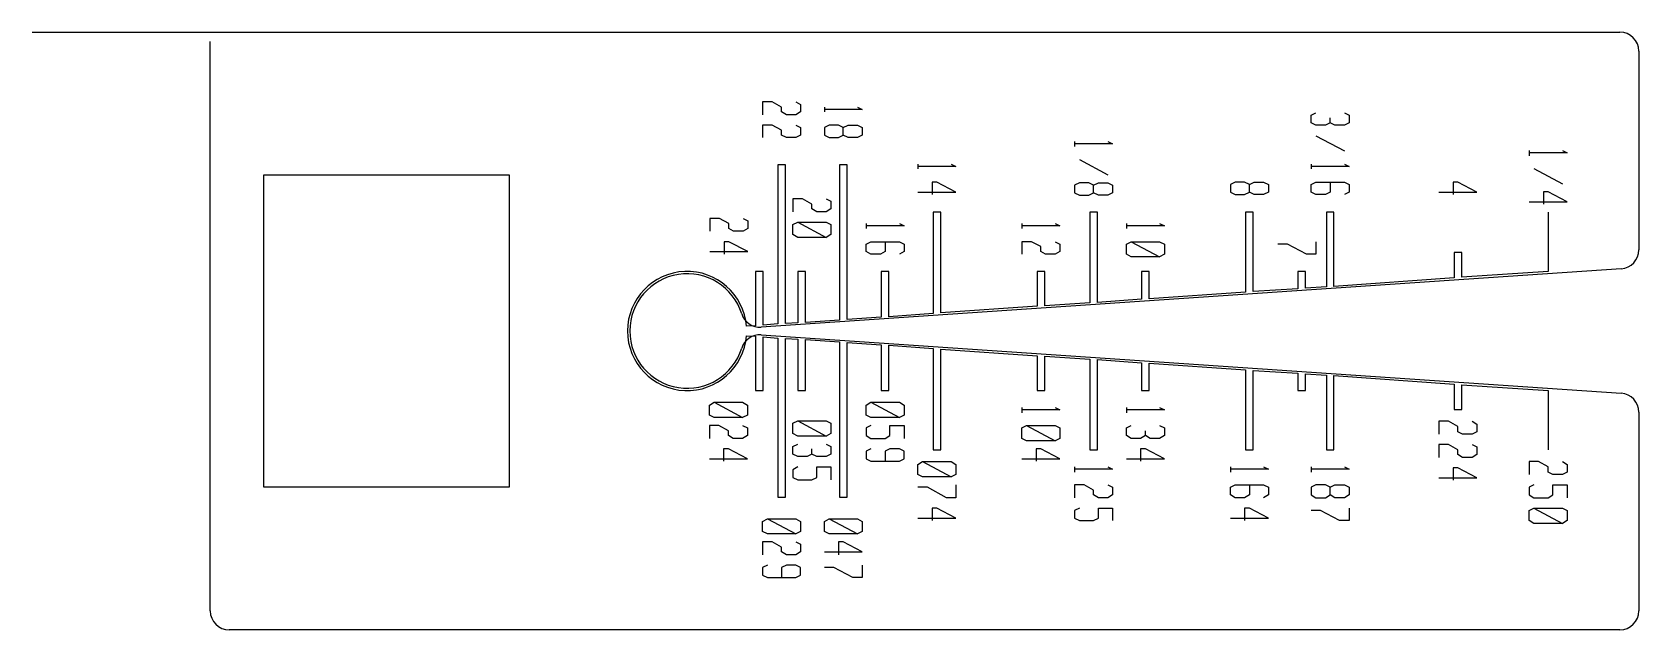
# Model space of a CAD drawing. Extents: x -0.38 to 3, y 0 to 1.25.
import ezdxf

# ---------------------------------------------------------------- set-up
doc = ezdxf.new("R2010")
doc.units = 0
doc.header["$MEASUREMENT"] = 0
doc.layers.add('WHITE', color=7, linetype='CONTINUOUS')

msp = doc.modelspace()

# ---------------------------------------------------------------- linework, layer by layer
at = {"layer": 'WHITE', "linetype": 'Continuous'}
for p, q in [((-0.379, 1.253999), (-0.004, 1.253999)), ((-0.004, 1.253999), (2.963999, 1.253999)), ((-0.004, 0.035999), (-0.004, 1.233999)), ((3.003999, 1.213999), (3.003999, 0.796)), ((1.179, 1.106999), (1.159, 1.106999)), ((1.159, 1.106999), (1.159, 1.08)), ((1.199, 1.095999), (1.179, 1.106999)), ((1.199, 1.085999), (1.199, 1.095999)), ((1.208999, 1.08), (1.199, 1.085999)), ((1.228999, 1.106999), (1.238999, 1.101999)), ((1.238999, 1.085999), (1.228999, 1.08)), ((1.238999, 1.101999), (1.238999, 1.085999)), ((1.289, 1.095999), (1.289, 1.085999)), ((1.368999, 1.090999), (1.289, 1.090999)), ((1.358999, 1.095999), (1.368999, 1.090999)), ((2.313999, 1.078999), (2.323999, 1.083999)), ((2.384, 1.083999), (2.394, 1.078999)), ((1.179, 1.057999), (1.159, 1.057999)), ((1.159, 1.057999), (1.159, 1.031999)), ((1.199, 1.047999), (1.179, 1.057999)), ((1.228999, 1.08), (1.208999, 1.08)), ((1.228999, 1.057999), (1.238999, 1.052999)), ((1.238999, 1.052999), (1.238999, 1.036999)), ((1.299, 1.057999), (1.289, 1.052999)), ((1.289, 1.052999), (1.289, 1.036999)), ((1.319, 1.057999), (1.299, 1.057999)), ((1.328999, 1.052999), (1.319, 1.057999)), ((1.328999, 1.052999), (1.338999, 1.057999)), ((1.328999, 1.036999), (1.328999, 1.052999)), ((1.338999, 1.057999), (1.358999, 1.057999)), ((1.358999, 1.057999), (1.368999, 1.052999)), ((1.368999, 1.052999), (1.368999, 1.036999)), ((2.313999, 1.062999), (2.313999, 1.078999)), ((2.323999, 1.057999), (2.313999, 1.062999)), ((2.344, 1.057999), (2.323999, 1.057999)), ((2.354, 1.062999), (2.344, 1.057999)), ((2.354, 1.062999), (2.354, 1.074)), ((2.364, 1.057999), (2.354, 1.062999)), ((2.384, 1.057999), (2.364, 1.057999)), ((2.394, 1.062999), (2.384, 1.057999)), ((2.394, 1.078999), (2.394, 1.062999)), ((1.199, 1.036999), (1.199, 1.047999)), ((1.208999, 1.031999), (1.199, 1.036999)), ((1.228999, 1.031999), (1.208999, 1.031999)), ((1.238999, 1.036999), (1.228999, 1.031999)), ((1.289, 1.036999), (1.299, 1.031999)), ((1.299, 1.031999), (1.319, 1.031999)), ((1.319, 1.031999), (1.328999, 1.036999)), ((1.338999, 1.031999), (1.328999, 1.036999)), ((1.358999, 1.031999), (1.338999, 1.031999)), ((1.368999, 1.036999), (1.358999, 1.031999)), ((1.815999, 1.024), (1.815999, 1.013)), ((1.896, 1.019), (1.815999, 1.019)), ((1.886, 1.024), (1.896, 1.019)), ((2.323999, 1.036), (2.384, 1.003999)), ((1.825999, 0.986), (1.886, 0.953999)), ((2.773, 1.004999), (2.773, 0.994)), ((2.852999, 1), (2.773, 1)), ((2.842999, 1.004999), (2.852999, 1)), ((0.625999, 0.953), (0.108, 0.953)), ((0.108, 0.953), (0.108, 0.296999)), ((0.625999, 0.296999), (0.625999, 0.953)), ((1.207, 0.975), (1.190999, 0.975)), ((1.190999, 0.975), (1.190999, 0.639999)), ((1.207, 0.640999), (1.207, 0.975)), ((1.337, 0.975), (1.320999, 0.975)), ((1.320999, 0.975), (1.320999, 0.648)), ((1.337, 0.648999), (1.337, 0.975)), ((1.485999, 0.976), (1.485999, 0.966)), ((1.565999, 0.971), (1.485999, 0.971)), ((1.555999, 0.976), (1.565999, 0.971)), ((2.313999, 0.976), (2.313999, 0.966)), ((2.394, 0.971), (2.313999, 0.971)), ((2.384, 0.976), (2.394, 0.971)), ((2.782999, 0.967), (2.842999, 0.935)), ((1.485999, 0.916999), (1.565999, 0.916999)), ((1.526, 0.938), (1.516, 0.938)), ((1.516, 0.938), (1.516, 0.912)), ((1.565999, 0.916999), (1.526, 0.938)), ((1.825999, 0.936999), (1.815999, 0.931999)), ((1.815999, 0.931999), (1.815999, 0.916)), ((1.815999, 0.916), (1.825999, 0.911)), ((1.845999, 0.936999), (1.825999, 0.936999)), ((1.855999, 0.931999), (1.845999, 0.936999)), ((1.845999, 0.911), (1.855999, 0.916)), ((1.855999, 0.931999), (1.866, 0.936999)), ((1.855999, 0.916), (1.855999, 0.931999)), ((1.866, 0.911), (1.855999, 0.916)), ((1.866, 0.936999), (1.886, 0.936999)), ((1.886, 0.936999), (1.896, 0.931999)), ((1.896, 0.916), (1.886, 0.911)), ((1.896, 0.931999), (1.896, 0.916)), ((2.154, 0.938), (2.144, 0.933)), ((2.144, 0.933), (2.144, 0.916999)), ((2.144, 0.916999), (2.154, 0.912)), ((2.174, 0.938), (2.154, 0.938)), ((2.184, 0.933), (2.174, 0.938)), ((2.174, 0.912), (2.184, 0.916999)), ((2.184, 0.933), (2.194, 0.938)), ((2.184, 0.916999), (2.184, 0.933)), ((2.194, 0.912), (2.184, 0.916999)), ((2.194, 0.938), (2.213999, 0.938)), ((2.213999, 0.938), (2.223999, 0.933)), ((2.223999, 0.916999), (2.213999, 0.912)), ((2.223999, 0.933), (2.223999, 0.916999)), ((2.313999, 0.933), (2.323999, 0.938)), ((2.313999, 0.916999), (2.313999, 0.933)), ((2.323999, 0.912), (2.313999, 0.916999)), ((2.323999, 0.938), (2.384, 0.938)), ((2.354, 0.916999), (2.344, 0.912)), ((2.354, 0.938), (2.354, 0.916999)), ((2.384, 0.938), (2.394, 0.933)), ((2.394, 0.916999), (2.384, 0.912)), ((2.394, 0.933), (2.394, 0.916999)), ((2.582999, 0.916999), (2.663, 0.916999)), ((2.622999, 0.938), (2.612999, 0.938)), ((2.612999, 0.938), (2.612999, 0.912)), ((2.663, 0.916999), (2.622999, 0.938)), ((2.812999, 0.917999), (2.802999, 0.917999)), ((2.802999, 0.917999), (2.802999, 0.892)), ((2.852999, 0.897), (2.812999, 0.917999)), ((1.243, 0.902999), (1.223, 0.902999)), ((1.223, 0.902999), (1.223, 0.875999)), ((1.263, 0.892), (1.243, 0.902999)), ((1.263, 0.882), (1.263, 0.892)), ((1.273, 0.875999), (1.263, 0.882)), ((1.292999, 0.902999), (1.302999, 0.898)), ((1.302999, 0.882), (1.292999, 0.875999)), ((1.302999, 0.898), (1.302999, 0.882)), ((1.825999, 0.911), (1.845999, 0.911)), ((1.886, 0.911), (1.866, 0.911)), ((2.154, 0.912), (2.174, 0.912)), ((2.213999, 0.912), (2.194, 0.912)), ((2.344, 0.912), (2.323999, 0.912)), ((2.773, 0.897), (2.852999, 0.897)), ((1.067999, 0.861999), (1.047999, 0.861999)), ((1.047999, 0.861999), (1.047999, 0.834999)), ((1.088, 0.851), (1.067999, 0.861999)), ((1.088, 0.841), (1.088, 0.851)), ((1.118, 0.861999), (1.128, 0.856999)), ((1.128, 0.856999), (1.128, 0.841)), ((1.223, 0.848999), (1.233, 0.853999)), ((1.223, 0.828), (1.223, 0.848999)), ((1.233, 0.853999), (1.292999, 0.822)), ((1.233, 0.853999), (1.292999, 0.853999)), ((1.292999, 0.875999), (1.273, 0.875999)), ((1.292999, 0.853999), (1.302999, 0.848999)), ((1.302999, 0.848999), (1.302999, 0.828)), ((1.376999, 0.851), (1.376999, 0.841)), ((1.457, 0.846), (1.376999, 0.846)), ((1.447, 0.851), (1.457, 0.846)), ((1.534, 0.875), (1.518, 0.875)), ((1.518, 0.875), (1.518, 0.662)), ((1.534, 0.662999), (1.534, 0.875)), ((1.705, 0.851), (1.705, 0.841)), ((1.784999, 0.846), (1.705, 0.846)), ((1.774999, 0.851), (1.784999, 0.846)), ((1.863999, 0.875), (1.848, 0.875)), ((1.848, 0.875), (1.848, 0.684)), ((1.863999, 0.685), (1.863999, 0.875)), ((1.924999, 0.851), (1.924999, 0.841)), ((2.005, 0.846), (1.924999, 0.846)), ((1.995, 0.851), (2.005, 0.846)), ((2.191999, 0.875), (2.176, 0.875)), ((2.176, 0.875), (2.176, 0.707)), ((2.191999, 0.708), (2.191999, 0.875)), ((2.361999, 0.875), (2.345999, 0.875)), ((2.345999, 0.875), (2.345999, 0.717999)), ((2.361999, 0.718999), (2.361999, 0.875)), ((2.812999, 0.875), (2.812999, 0.75)), ((1.088, 0.813), (1.077999, 0.813)), ((1.077999, 0.813), (1.077999, 0.787)), ((1.098, 0.834999), (1.088, 0.841)), ((1.128, 0.791999), (1.088, 0.813)), ((1.118, 0.834999), (1.098, 0.834999)), ((1.128, 0.841), (1.118, 0.834999)), ((1.233, 0.822), (1.223, 0.828)), ((1.292999, 0.822), (1.233, 0.822)), ((1.302999, 0.828), (1.292999, 0.822)), ((1.376999, 0.808), (1.386999, 0.813)), ((1.386999, 0.813), (1.447, 0.813)), ((1.417, 0.813), (1.417, 0.791999)), ((1.447, 0.813), (1.457, 0.808)), ((1.725, 0.813), (1.705, 0.813)), ((1.705, 0.813), (1.705, 0.787)), ((1.745, 0.802999), (1.725, 0.813)), ((1.774999, 0.813), (1.784999, 0.808)), ((1.924999, 0.808), (1.934999, 0.813)), ((1.934999, 0.813), (1.995, 0.781)), ((1.934999, 0.813), (1.995, 0.813)), ((1.995, 0.813), (2.005, 0.808)), ((2.323999, 0.813), (2.323999, 0.787)), ((1.047999, 0.791999), (1.128, 0.791999)), ((1.376999, 0.791999), (1.376999, 0.808)), ((1.386999, 0.787), (1.376999, 0.791999)), ((1.406999, 0.787), (1.386999, 0.787)), ((1.417, 0.791999), (1.406999, 0.787)), ((1.457, 0.791999), (1.447, 0.787)), ((1.457, 0.808), (1.457, 0.791999)), ((1.745, 0.791999), (1.745, 0.802999)), ((1.754999, 0.787), (1.745, 0.791999)), ((1.774999, 0.787), (1.754999, 0.787)), ((1.784999, 0.791999), (1.774999, 0.787)), ((1.784999, 0.808), (1.784999, 0.791999)), ((1.924999, 0.787), (1.924999, 0.808)), ((1.934999, 0.781), (1.924999, 0.787)), ((1.995, 0.781), (1.934999, 0.781)), ((2.005, 0.787), (1.995, 0.781)), ((2.005, 0.808), (2.005, 0.787)), ((2.263999, 0.808), (2.243999, 0.808)), ((2.303999, 0.787), (2.263999, 0.808)), ((2.323999, 0.787), (2.303999, 0.787)), ((2.631, 0.79), (2.615, 0.79)), ((2.615, 0.79), (2.615, 0.736999)), ((2.631, 0.737999), (2.631, 0.79)), ((1.159999, 0.75), (1.144, 0.75)), ((1.144, 0.75), (1.144, 0.635999)), ((2.967, 0.755999), (1.156, 0.633)), ((1.159999, 0.637), (1.159999, 0.75)), ((1.248999, 0.75), (1.233, 0.75)), ((1.233, 0.75), (1.233, 0.642)), ((1.248999, 0.643), (1.248999, 0.75)), ((1.424999, 0.75), (1.409, 0.75)), ((1.409, 0.75), (1.409, 0.653999)), ((1.424999, 0.654999), (1.424999, 0.75)), ((1.753, 0.75), (1.736999, 0.75)), ((1.736999, 0.75), (1.736999, 0.676999)), ((1.753, 0.677999), (1.753, 0.75)), ((1.973, 0.75), (1.957, 0.75)), ((1.957, 0.75), (1.957, 0.691999)), ((1.973, 0.693), (1.973, 0.75)), ((2.302, 0.75), (2.286, 0.75)), ((2.286, 0.75), (2.286, 0.713999)), ((2.302, 0.714999), (2.302, 0.75)), ((2.812999, 0.75), (2.631, 0.737999)), ((2.286, 0.713999), (2.191999, 0.708)), ((2.345999, 0.717999), (2.302, 0.714999)), ((2.615, 0.736999), (2.361999, 0.718999)), ((1.736999, 0.676999), (1.534, 0.662999)), ((1.848, 0.684), (1.753, 0.677999)), ((1.957, 0.691999), (1.863999, 0.685)), ((2.176, 0.707), (1.973, 0.693)), ((1.320999, 0.648), (1.248999, 0.643)), ((1.409, 0.653999), (1.337, 0.648999)), ((1.518, 0.662), (1.424999, 0.654999)), ((1.144, 0.635999), (1.125, 0.634999)), ((1.125, 0.615), (1.144, 0.614)), ((1.144, 0.614), (1.144, 0.5)), ((1.156, 0.616999), (2.967, 0.493999)), ((1.190999, 0.639999), (1.159999, 0.637)), ((1.159999, 0.5), (1.159999, 0.612999)), ((1.159999, 0.612999), (1.190999, 0.61)), ((1.190999, 0.61), (1.190999, 0.275)), ((1.233, 0.642), (1.207, 0.640999)), ((1.207, 0.275), (1.207, 0.609)), ((1.207, 0.609), (1.233, 0.607999)), ((1.233, 0.607999), (1.233, 0.5)), ((1.248999, 0.5), (1.248999, 0.606999)), ((1.248999, 0.606999), (1.320999, 0.601999)), ((1.320999, 0.601999), (1.320999, 0.275)), ((1.337, 0.275), (1.337, 0.601)), ((1.337, 0.601), (1.409, 0.596)), ((1.409, 0.596), (1.409, 0.5)), ((1.424999, 0.5), (1.424999, 0.595)), ((1.424999, 0.595), (1.518, 0.587999)), ((1.518, 0.587999), (1.518, 0.375)), ((1.534, 0.375), (1.534, 0.587)), ((1.534, 0.587), (1.736999, 0.573)), ((1.736999, 0.573), (1.736999, 0.5)), ((1.753, 0.5), (1.753, 0.572)), ((1.753, 0.572), (1.848, 0.565999)), ((1.848, 0.565999), (1.848, 0.375)), ((1.863999, 0.375), (1.863999, 0.564999)), ((1.863999, 0.564999), (1.957, 0.558)), ((1.957, 0.558), (1.957, 0.5)), ((1.973, 0.5), (1.973, 0.556999)), ((1.973, 0.556999), (2.176, 0.542999)), ((2.176, 0.542999), (2.176, 0.375)), ((2.191999, 0.375), (2.191999, 0.541999)), ((2.191999, 0.541999), (2.286, 0.536)), ((2.286, 0.536), (2.286, 0.5)), ((2.302, 0.5), (2.302, 0.535)), ((2.302, 0.535), (2.345999, 0.532)), ((2.345999, 0.532), (2.345999, 0.375)), ((2.361999, 0.375), (2.361999, 0.531)), ((2.361999, 0.531), (2.615, 0.513)), ((2.615, 0.513), (2.615, 0.46)), ((2.631, 0.46), (2.631, 0.512)), ((2.631, 0.512), (2.812999, 0.5)), ((1.047, 0.469), (1.057, 0.474999)), ((1.057, 0.474999), (1.116999, 0.442999)), ((1.057, 0.474999), (1.116999, 0.474999)), ((1.116999, 0.474999), (1.126999, 0.469)), ((1.144, 0.5), (1.159999, 0.5)), ((1.233, 0.5), (1.248999, 0.5)), ((1.376999, 0.469), (1.386999, 0.474999)), ((1.386999, 0.474999), (1.447, 0.442999)), ((1.386999, 0.474999), (1.447, 0.474999)), ((1.409, 0.5), (1.424999, 0.5)), ((1.447, 0.474999), (1.457, 0.469)), ((1.736999, 0.5), (1.753, 0.5)), ((1.957, 0.5), (1.973, 0.5)), ((2.286, 0.5), (2.302, 0.5)), ((2.812999, 0.5), (2.812999, 0.375)), ((1.047, 0.448), (1.047, 0.469)), ((1.057, 0.442999), (1.047, 0.448)), ((1.116999, 0.442999), (1.057, 0.442999)), ((1.126999, 0.448), (1.116999, 0.442999)), ((1.126999, 0.469), (1.126999, 0.448)), ((1.376999, 0.448), (1.376999, 0.469)), ((1.386999, 0.442999), (1.376999, 0.448)), ((1.447, 0.442999), (1.386999, 0.442999)), ((1.457, 0.448), (1.447, 0.442999)), ((1.457, 0.469), (1.457, 0.448)), ((1.705, 0.463999), (1.705, 0.453)), ((1.784999, 0.458999), (1.705, 0.458999)), ((1.774999, 0.463999), (1.784999, 0.458999)), ((1.924999, 0.463999), (1.924999, 0.453)), ((2.005, 0.458999), (1.924999, 0.458999)), ((1.995, 0.463999), (2.005, 0.458999)), ((2.615, 0.46), (2.631, 0.46)), ((3.003999, 0.453999), (3.003999, 0.035999)), ((1.067, 0.425999), (1.047, 0.425999)), ((1.047, 0.425999), (1.047, 0.398999)), ((1.087, 0.414999), (1.067, 0.425999)), ((1.087, 0.405), (1.087, 0.414999)), ((1.116999, 0.425999), (1.126999, 0.421)), ((1.126999, 0.421), (1.126999, 0.405)), ((1.223, 0.430999), (1.233, 0.435999)), ((1.223, 0.409), (1.223, 0.430999)), ((1.233, 0.404), (1.223, 0.409)), ((1.233, 0.435999), (1.292999, 0.404)), ((1.233, 0.435999), (1.292999, 0.435999)), ((1.292999, 0.435999), (1.302999, 0.430999)), ((1.302999, 0.409), (1.292999, 0.404)), ((1.302999, 0.430999), (1.302999, 0.409)), ((1.386999, 0.425999), (1.376999, 0.421)), ((1.376999, 0.421), (1.376999, 0.405)), ((1.427, 0.405), (1.427, 0.425999)), ((1.427, 0.425999), (1.457, 0.425999)), ((1.457, 0.425999), (1.457, 0.398999)), ((1.705, 0.421), (1.715, 0.425999)), ((1.705, 0.398999), (1.705, 0.421)), ((1.715, 0.425999), (1.774999, 0.393999)), ((1.715, 0.425999), (1.774999, 0.425999)), ((1.774999, 0.425999), (1.784999, 0.421)), ((1.784999, 0.421), (1.784999, 0.398999)), ((1.924999, 0.421), (1.934999, 0.425999)), ((1.924999, 0.405), (1.924999, 0.421)), ((1.965, 0.405), (1.965, 0.414999)), ((1.995, 0.425999), (2.005, 0.421)), ((2.005, 0.421), (2.005, 0.405)), ((2.602999, 0.435), (2.582999, 0.435)), ((2.582999, 0.435), (2.582999, 0.407999)), ((2.622999, 0.423999), (2.602999, 0.435)), ((2.622999, 0.412999), (2.622999, 0.423999)), ((2.632999, 0.407999), (2.622999, 0.412999)), ((2.653, 0.407999), (2.632999, 0.407999)), ((2.653, 0.435), (2.663, 0.428999)), ((2.663, 0.412999), (2.653, 0.407999)), ((2.663, 0.428999), (2.663, 0.412999)), ((1.087, 0.377), (1.077, 0.377)), ((1.077, 0.377), (1.077, 0.351)), ((1.097, 0.398999), (1.087, 0.405)), ((1.126999, 0.356), (1.087, 0.377)), ((1.116999, 0.398999), (1.097, 0.398999)), ((1.126999, 0.405), (1.116999, 0.398999)), ((1.223, 0.381999), (1.233, 0.386999)), ((1.223, 0.365999), (1.223, 0.381999)), ((1.292999, 0.404), (1.233, 0.404)), ((1.263, 0.365999), (1.263, 0.377)), ((1.292999, 0.386999), (1.302999, 0.381999)), ((1.302999, 0.381999), (1.302999, 0.365999)), ((1.376999, 0.405), (1.386999, 0.398999)), ((1.386999, 0.377), (1.376999, 0.372)), ((1.386999, 0.398999), (1.417, 0.398999)), ((1.417, 0.398999), (1.427, 0.405)), ((1.427, 0.377), (1.417, 0.372)), ((1.447, 0.377), (1.427, 0.377)), ((1.457, 0.372), (1.447, 0.377)), ((1.518, 0.375), (1.534, 0.375)), ((1.715, 0.393999), (1.705, 0.398999)), ((1.774999, 0.393999), (1.715, 0.393999)), ((1.745, 0.377), (1.735, 0.377)), ((1.735, 0.377), (1.735, 0.351)), ((1.784999, 0.356), (1.745, 0.377)), ((1.784999, 0.398999), (1.774999, 0.393999)), ((1.848, 0.375), (1.863999, 0.375)), ((1.934999, 0.398999), (1.924999, 0.405)), ((1.955, 0.398999), (1.934999, 0.398999)), ((1.965, 0.405), (1.955, 0.398999)), ((1.965, 0.377), (1.955, 0.377)), ((1.955, 0.377), (1.955, 0.351)), ((1.975, 0.398999), (1.965, 0.405)), ((2.005, 0.356), (1.965, 0.377)), ((1.995, 0.398999), (1.975, 0.398999)), ((2.005, 0.405), (1.995, 0.398999)), ((2.176, 0.375), (2.191999, 0.375)), ((2.345999, 0.375), (2.361999, 0.375)), ((2.602999, 0.386), (2.582999, 0.386)), ((2.582999, 0.386), (2.582999, 0.358999)), ((2.622999, 0.375), (2.602999, 0.386)), ((2.622999, 0.365), (2.622999, 0.375)), ((2.653, 0.386), (2.663, 0.381)), ((2.663, 0.381), (2.663, 0.365)), ((1.047, 0.356), (1.126999, 0.356)), ((1.233, 0.361), (1.223, 0.365999)), ((1.233, 0.338999), (1.223, 0.333)), ((1.253, 0.361), (1.233, 0.361)), ((1.263, 0.365999), (1.253, 0.361)), ((1.273, 0.361), (1.263, 0.365999)), ((1.292999, 0.361), (1.273, 0.361)), ((1.273, 0.317), (1.273, 0.338999)), ((1.273, 0.338999), (1.302999, 0.338999)), ((1.302999, 0.365999), (1.292999, 0.361)), ((1.302999, 0.338999), (1.302999, 0.312)), ((1.376999, 0.372), (1.376999, 0.356)), ((1.376999, 0.356), (1.386999, 0.351)), ((1.386999, 0.351), (1.447, 0.351)), ((1.417, 0.372), (1.417, 0.351)), ((1.447, 0.351), (1.457, 0.356)), ((1.457, 0.356), (1.457, 0.372)), ((1.485999, 0.344), (1.496, 0.349999)), ((1.485999, 0.323), (1.485999, 0.344)), ((1.496, 0.349999), (1.555999, 0.317999)), ((1.496, 0.349999), (1.555999, 0.349999)), ((1.555999, 0.349999), (1.565999, 0.344)), ((1.565999, 0.344), (1.565999, 0.323)), ((1.705, 0.356), (1.784999, 0.356)), ((1.815999, 0.338999), (1.815999, 0.328)), ((1.886, 0.338999), (1.896, 0.333999)), ((1.924999, 0.356), (2.005, 0.356)), ((2.144, 0.338999), (2.144, 0.328)), ((2.213999, 0.338999), (2.223999, 0.333999)), ((2.313999, 0.338999), (2.313999, 0.328)), ((2.384, 0.338999), (2.394, 0.333999)), ((2.632999, 0.358999), (2.622999, 0.365)), ((2.653, 0.358999), (2.632999, 0.358999)), ((2.663, 0.365), (2.653, 0.358999)), ((2.792999, 0.349999), (2.773, 0.349999)), ((2.773, 0.349999), (2.773, 0.323)), ((2.812999, 0.338999), (2.792999, 0.349999)), ((2.812999, 0.328), (2.812999, 0.338999)), ((2.842999, 0.349999), (2.852999, 0.344)), ((2.852999, 0.344), (2.852999, 0.328)), ((1.223, 0.333), (1.223, 0.317)), ((1.223, 0.317), (1.233, 0.312)), ((1.233, 0.312), (1.263, 0.312)), ((1.263, 0.312), (1.273, 0.317)), ((1.496, 0.317999), (1.485999, 0.323)), ((1.555999, 0.317999), (1.496, 0.317999)), ((1.565999, 0.323), (1.555999, 0.317999)), ((1.896, 0.333999), (1.815999, 0.333999)), ((2.223999, 0.333999), (2.144, 0.333999)), ((2.394, 0.333999), (2.313999, 0.333999)), ((2.582999, 0.316), (2.663, 0.316)), ((2.622999, 0.337), (2.612999, 0.337)), ((2.612999, 0.337), (2.612999, 0.310999)), ((2.663, 0.316), (2.622999, 0.337)), ((2.822999, 0.323), (2.812999, 0.328)), ((2.842999, 0.323), (2.822999, 0.323)), ((2.852999, 0.328), (2.842999, 0.323)), ((0.108, 0.296999), (0.625999, 0.296999)), ((1.190999, 0.275), (1.207, 0.275)), ((1.320999, 0.275), (1.337, 0.275)), ((1.506, 0.296), (1.485999, 0.296)), ((1.546, 0.273999), (1.506, 0.296)), ((1.565999, 0.273999), (1.546, 0.273999)), ((1.565999, 0.300999), (1.565999, 0.273999)), ((1.835999, 0.300999), (1.815999, 0.300999)), ((1.815999, 0.300999), (1.815999, 0.273999)), ((1.855999, 0.289999), (1.835999, 0.300999)), ((1.855999, 0.28), (1.855999, 0.289999)), ((1.866, 0.273999), (1.855999, 0.28)), ((1.886, 0.273999), (1.866, 0.273999)), ((1.886, 0.300999), (1.896, 0.296)), ((1.896, 0.28), (1.886, 0.273999)), ((1.896, 0.296), (1.896, 0.28)), ((2.144, 0.296), (2.154, 0.300999)), ((2.144, 0.28), (2.144, 0.296)), ((2.154, 0.273999), (2.144, 0.28)), ((2.154, 0.300999), (2.213999, 0.300999)), ((2.174, 0.273999), (2.154, 0.273999)), ((2.184, 0.28), (2.174, 0.273999)), ((2.184, 0.300999), (2.184, 0.28)), ((2.213999, 0.300999), (2.223999, 0.296)), ((2.223999, 0.28), (2.213999, 0.273999)), ((2.223999, 0.296), (2.223999, 0.28)), ((2.323999, 0.300999), (2.313999, 0.296)), ((2.313999, 0.296), (2.313999, 0.28)), ((2.313999, 0.28), (2.323999, 0.273999)), ((2.344, 0.300999), (2.323999, 0.300999)), ((2.323999, 0.273999), (2.344, 0.273999)), ((2.354, 0.296), (2.344, 0.300999)), ((2.344, 0.273999), (2.354, 0.28)), ((2.354, 0.296), (2.364, 0.300999)), ((2.354, 0.28), (2.354, 0.296)), ((2.364, 0.273999), (2.354, 0.28)), ((2.364, 0.300999), (2.384, 0.300999)), ((2.384, 0.273999), (2.364, 0.273999)), ((2.384, 0.300999), (2.394, 0.296)), ((2.394, 0.28), (2.384, 0.273999)), ((2.394, 0.296), (2.394, 0.28)), ((2.782999, 0.300999), (2.773, 0.296)), ((2.773, 0.296), (2.773, 0.28)), ((2.773, 0.28), (2.782999, 0.273999)), ((2.782999, 0.273999), (2.812999, 0.273999)), ((2.812999, 0.273999), (2.822999, 0.28)), ((2.822999, 0.28), (2.822999, 0.300999)), ((2.822999, 0.300999), (2.852999, 0.300999)), ((2.852999, 0.300999), (2.852999, 0.273999)), ((1.526, 0.252), (1.516, 0.252)), ((1.516, 0.252), (1.516, 0.225999)), ((1.565999, 0.231), (1.526, 0.252)), ((1.825999, 0.252), (1.815999, 0.246999)), ((1.815999, 0.246999), (1.815999, 0.231)), ((1.866, 0.231), (1.866, 0.252)), ((1.866, 0.252), (1.896, 0.252)), ((1.896, 0.252), (1.896, 0.225999)), ((2.184, 0.252), (2.174, 0.252)), ((2.174, 0.252), (2.174, 0.225999)), ((2.223999, 0.231), (2.184, 0.252)), ((2.334, 0.246999), (2.313999, 0.246999)), ((2.374, 0.225999), (2.334, 0.246999)), ((2.394, 0.252), (2.394, 0.225999)), ((2.773, 0.246999), (2.782999, 0.252)), ((2.773, 0.225999), (2.773, 0.246999)), ((2.782999, 0.252), (2.842999, 0.219999)), ((2.782999, 0.252), (2.842999, 0.252)), ((2.842999, 0.252), (2.852999, 0.246999)), ((2.852999, 0.246999), (2.852999, 0.225999)), ((1.159, 0.224), (1.169, 0.23)), ((1.159, 0.202999), (1.159, 0.224)), ((1.169, 0.197999), (1.159, 0.202999)), ((1.169, 0.23), (1.228999, 0.197999)), ((1.169, 0.23), (1.228999, 0.23)), ((1.228999, 0.23), (1.238999, 0.224)), ((1.238999, 0.202999), (1.228999, 0.197999)), ((1.238999, 0.224), (1.238999, 0.202999)), ((1.289, 0.224), (1.299, 0.23)), ((1.289, 0.202999), (1.289, 0.224)), ((1.299, 0.197999), (1.289, 0.202999)), ((1.299, 0.23), (1.358999, 0.197999)), ((1.299, 0.23), (1.358999, 0.23)), ((1.358999, 0.23), (1.368999, 0.224)), ((1.368999, 0.202999), (1.358999, 0.197999)), ((1.368999, 0.224), (1.368999, 0.202999)), ((1.485999, 0.231), (1.565999, 0.231)), ((1.815999, 0.231), (1.825999, 0.225999)), ((1.825999, 0.225999), (1.855999, 0.225999)), ((1.855999, 0.225999), (1.866, 0.231)), ((2.144, 0.231), (2.223999, 0.231)), ((2.394, 0.225999), (2.374, 0.225999)), ((2.782999, 0.219999), (2.773, 0.225999)), ((2.842999, 0.219999), (2.782999, 0.219999)), ((2.852999, 0.225999), (2.842999, 0.219999)), ((1.179, 0.180999), (1.159, 0.180999)), ((1.159, 0.180999), (1.159, 0.153999)), ((1.228999, 0.197999), (1.169, 0.197999)), ((1.199, 0.17), (1.179, 0.180999)), ((1.199, 0.159999), (1.199, 0.17)), ((1.228999, 0.180999), (1.238999, 0.175999)), ((1.238999, 0.175999), (1.238999, 0.159999)), ((1.358999, 0.197999), (1.299, 0.197999)), ((1.328999, 0.180999), (1.319, 0.180999)), ((1.319, 0.180999), (1.319, 0.153999)), ((1.368999, 0.159999), (1.328999, 0.180999)), ((1.208999, 0.153999), (1.199, 0.159999)), ((1.228999, 0.153999), (1.208999, 0.153999)), ((1.238999, 0.159999), (1.228999, 0.153999)), ((1.289, 0.159999), (1.368999, 0.159999)), ((1.169, 0.131999), (1.159, 0.127)), ((1.159, 0.127), (1.159, 0.111)), ((1.159, 0.111), (1.169, 0.105999)), ((1.169, 0.105999), (1.228999, 0.105999)), ((1.208999, 0.131999), (1.199, 0.127)), ((1.199, 0.127), (1.199, 0.105999)), ((1.228999, 0.131999), (1.208999, 0.131999)), ((1.238999, 0.127), (1.228999, 0.131999)), ((1.228999, 0.105999), (1.238999, 0.111)), ((1.238999, 0.111), (1.238999, 0.127)), ((1.309, 0.127), (1.289, 0.127)), ((1.348999, 0.105999), (1.309, 0.127)), ((1.368999, 0.105999), (1.348999, 0.105999)), ((1.368999, 0.131999), (1.368999, 0.105999)), ((2.963999, -0.004), (0.035999, -0.004))]:
    msp.add_line(p, q, dxfattribs=at)
for centre, radius, start, end in [((2.963999, 1.213999), 0.039999, 0, 90), ((2.963999, 0.795899), 0.04, 274.2999, 0.143239), ((1, 0.625), 0.125399, 4.573921, 355.4261), ((1, 0.625), 0.120503, 17.38239, 342.6176), ((1.1533, 0.673), 0.040091, 197.3966, 273.8616), ((1.1531, 0.5773), 0.039855, 85.82207, 162.929), ((2.9639, 0.453999), 0.040119, 0, 85.56844), ((0.035999, 0.035999), 0.039999, 180, 270), ((2.963999, 0.035999), 0.039999, 270, 0)]:
    msp.add_arc(centre, radius, start, end, dxfattribs=at)

doc.saveas('drawing.dxf')
